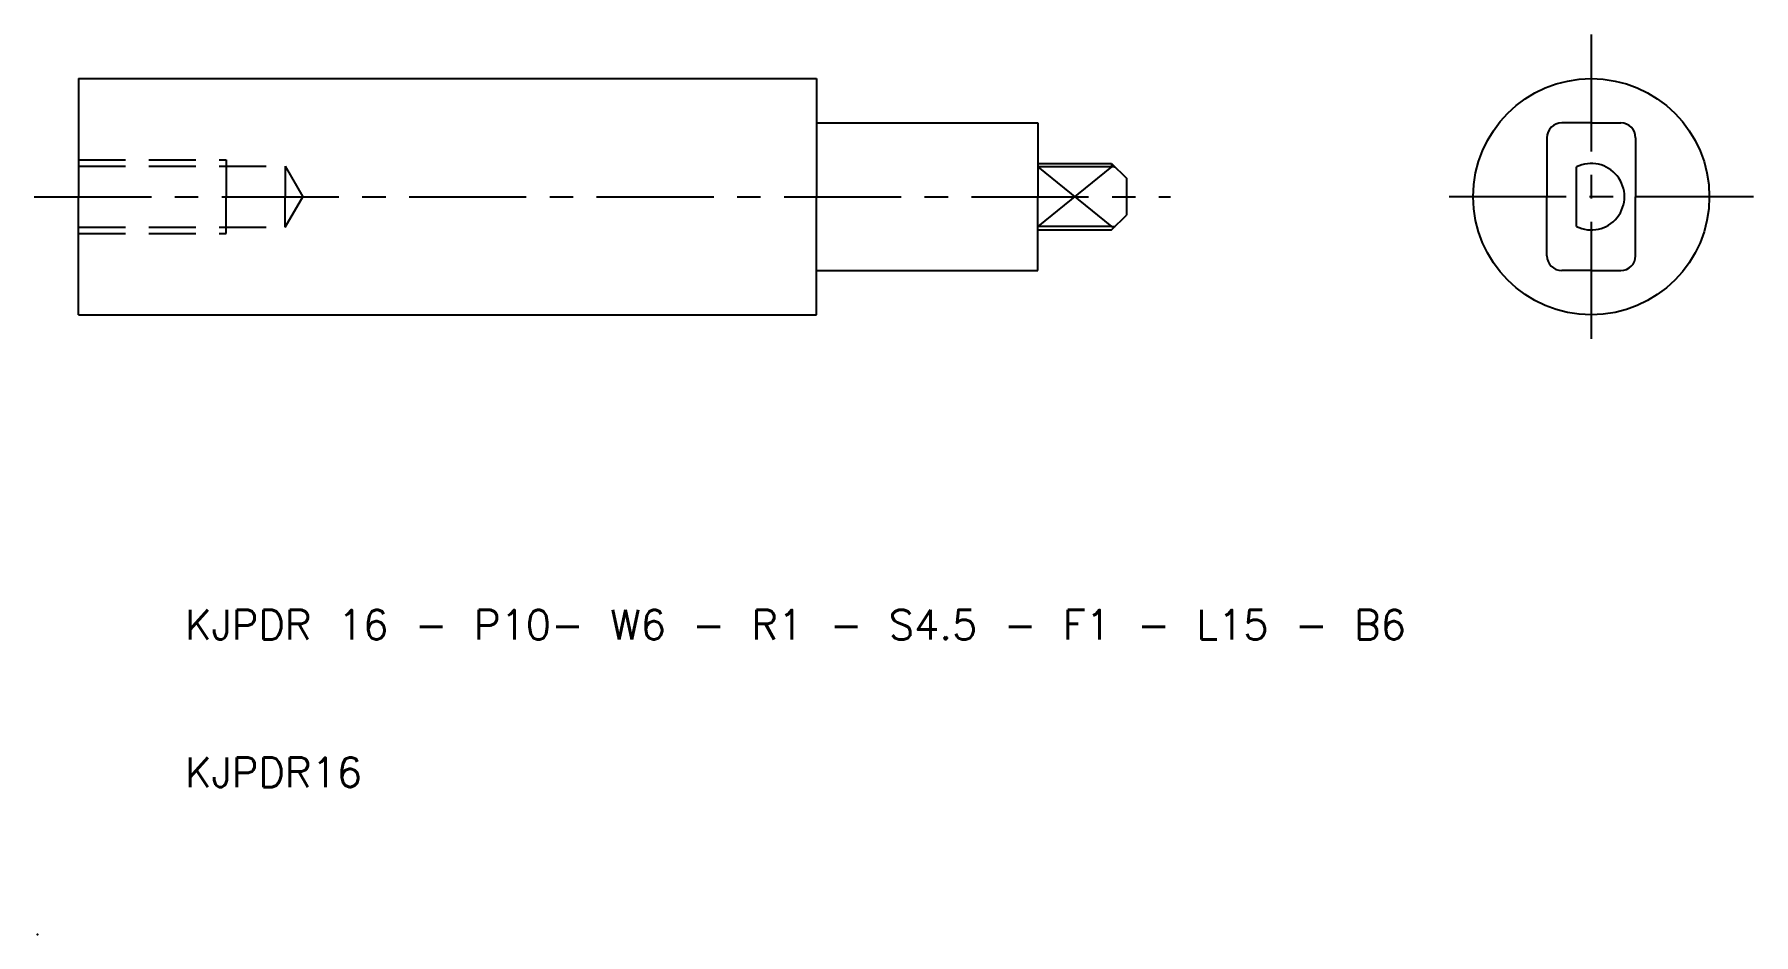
# Model space of a CAD drawing. Extents: x 0 to 116, y 0 to 61.
import ezdxf

# ---------------------------------------------------------------- set-up
doc = ezdxf.new("R2010")
doc.units = 0
doc.header["$LTSCALE"] = 0.25
doc.linetypes.add('CENTER', pattern=[50.8, 31.75, -6.35, 6.35, -6.35])
doc.linetypes.add('DASHED', pattern=[19.05, 12.7, -6.35])
doc.layers.get('0').update_dxf_attribs({"linetype": 'CONTINUOUS'})
doc.layers.add('CENTER', color=1, linetype='CENTER')
doc.styles.get("Standard").update_dxf_attribs({"font": 'txt.shx'})

msp = doc.modelspace()

# ---------------------------------------------------------------- linework, layer by layer
for p, q in [((2.79, 58), (52.79, 58)), ((2.79, 58), (2.79, 50)), ((52.79, 58), (52.79, 55)), ((52.79, 55), (67.79, 55)), ((52.79, 55), (52.79, 50)), ((67.79, 55), (67.79, 52.25)), ((105.29, 55), (103.29, 55)), ((105.29, 55), (107.29, 55)), ((102.29, 54), (102.29, 50)), ((108.29, 54), (108.29, 50)), ((67.79, 52.25), (72.79, 52.25)), ((67.79, 52.25), (67.79, 50)), ((72.79, 52.02), (67.79, 52.02)), ((72.79, 52.25), (73.79, 51.25)), ((72.79, 52.25), (72.79, 52.02)), ((104.29, 47.98), (104.29, 52.02)), ((73.79, 51.25), (73.79, 48.75)), ((2.79, 42), (2.79, 50)), ((52.79, 45), (52.79, 50)), ((67.79, 47.75), (67.79, 50)), ((102.29, 46), (102.29, 50)), ((108.29, 46), (108.29, 50)), ((72.79, 47.98), (67.79, 47.98)), ((72.79, 47.75), (73.79, 48.75)), ((67.79, 47.75), (72.79, 47.75)), ((67.79, 45), (67.79, 47.75)), ((52.79, 45), (67.79, 45)), ((52.79, 42), (52.79, 45)), ((105.29, 45), (103.29, 45)), ((105.29, 45), (107.29, 45)), ((2.79, 42), (52.79, 42))]:
    msp.add_line(p, q)
at = {"color": 3, "linetype": 'DASHED'}
for p, q in [((2.79, 52.5), (12.79, 52.5)), ((12.79, 52.5), (12.79, 50)), ((2.79, 52.07), (16.79, 52.07)), ((16.79, 52.07), (16.79, 50)), ((16.79, 52.07), (17.99, 50)), ((12.79, 47.5), (12.79, 50)), ((16.79, 47.93), (17.99, 50)), ((16.79, 47.93), (16.79, 50)), ((2.79, 47.93), (16.79, 47.93)), ((2.79, 47.5), (12.79, 47.5))]:
    msp.add_line(p, q, dxfattribs=at)
at = {"color": 3}
for p, q in [((67.79, 52.02), (72.79, 47.98)), ((72.79, 52.02), (67.79, 47.98))]:
    msp.add_line(p, q, dxfattribs=at)
msp.add_circle((105.29, 50), 8)
for centre, radius, start, end in [((103.29, 54), 1, 90, 180), ((107.29, 54), 1, 0, 90), ((72.79, 50), 2.02, 82.875, 90), ((105.29, 50), 2.25, 243.6122, 116.3878), ((72.79, 50), 2.02, 270, 277.125), ((103.29, 46), 1, 180, 270), ((107.29, 46), 1, 270, 0)]:
    msp.add_arc(centre, radius, start, end)
msp.add_point((0, 0))
at = {"layer": 'CENTER', "color": 1, "linetype": 'CENTER'}
for p, q in [((105.29, 61), (105.29, 39)), ((-0.21, 50), (76.79, 50)), ((116.29, 50), (94.29, 50))]:
    msp.add_line(p, q, dxfattribs=at)

# ---------------------------------------------------------------- texts
for s, p in [('KJPDR 16 - P10- W6 - R1 - S4.5 - F1 - L15 - B6', (10, 20)), ('KJPDR16', (10, 10))]:
    msp.add_text(s, height=2).set_placement(p)

doc.saveas('drawing.dxf')
